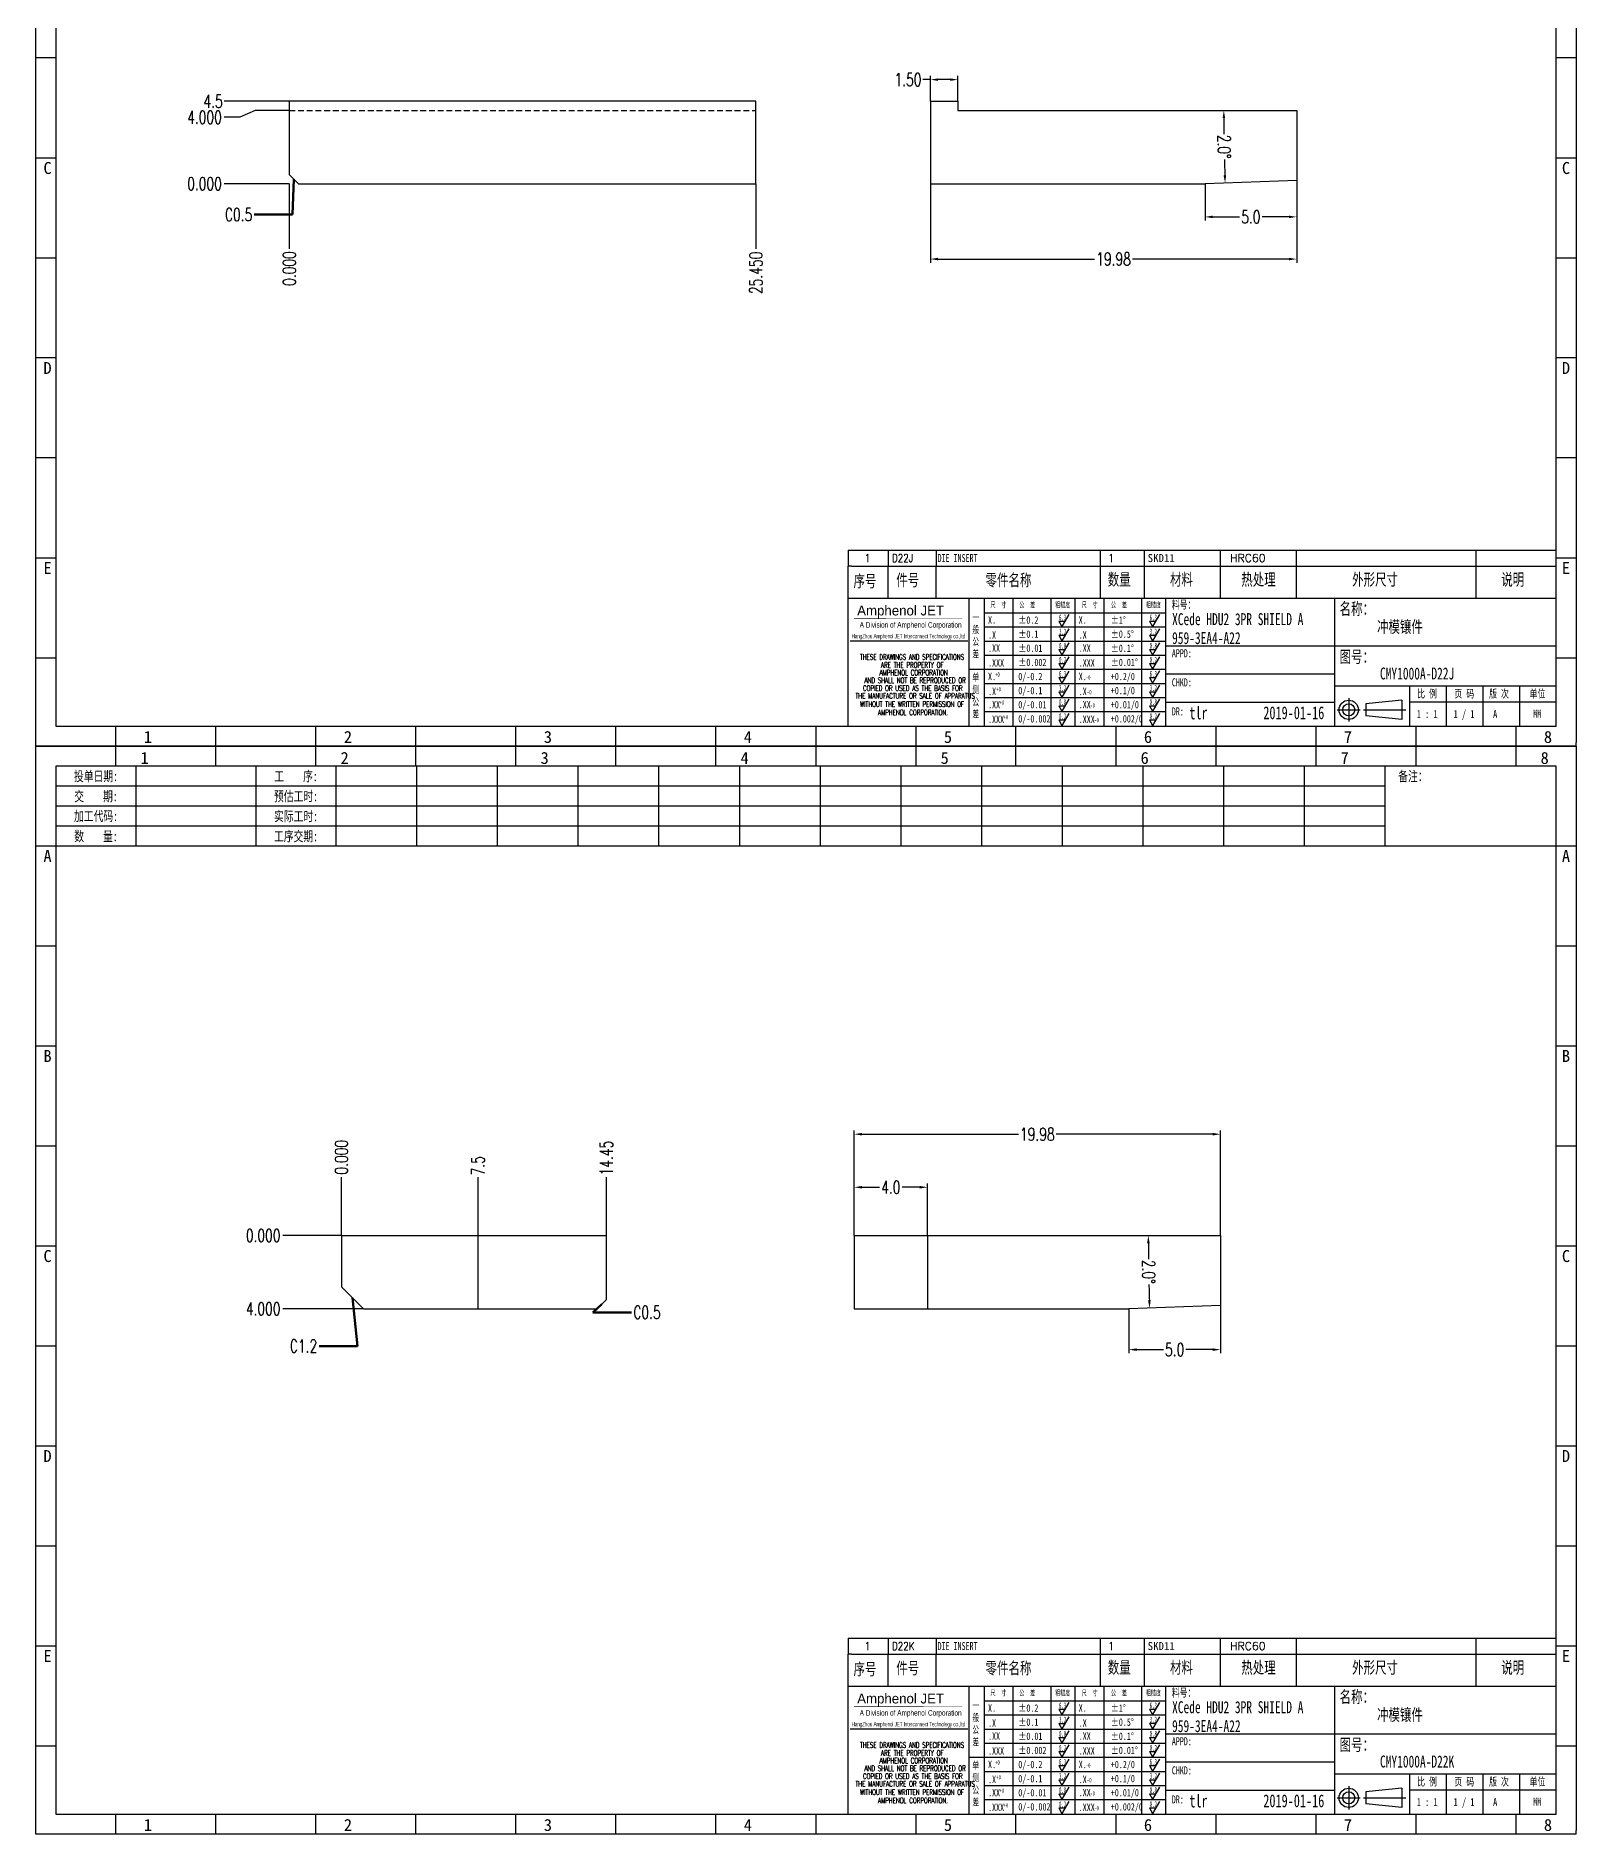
# Model space of a CAD drawing. Header units: millimetres. Extents: x -2852 to 5627, y -2271 to 1849.
# Drawn here: x -2600.2 to -2516.2, y -245.6 to -147.5 of the extents above; entities that cross this region are included whole.
import ezdxf
from ezdxf.enums import TextEntityAlignment as Align

# ---------------------------------------------------------------- set-up
doc = ezdxf.new("R2010")
doc.units = ezdxf.units.MM
doc.header["$PDSIZE"] = 3
doc.linetypes.add('DASHED2', pattern=[9.525, 6.35, -3.175])
for name, color, linetype in [('1', 7, 'Continuous'), ('11', 4, 'DASHED2'), ('41', 1, 'Continuous'), ('D03', 7, 'Continuous')]:
    doc.layers.add(name, color=color, linetype=linetype)
doc.styles.add('CH', font='仿宋_GB2312_0.ttf')
doc.styles.add('jet02', font='simplex.shx', dxfattribs={"width": 0.7})
doc.styles.add('SIMPLEX', font='SIMPLEX')
doc.styles.get("Standard").update_dxf_attribs({"font": '仿宋_GB2312_0.ttf', "width": 0.7})
doc.styles.add('TEXTSTYLE_1', font='TRIUMB.TTF')
doc.styles.add('TEXTSTYLE_2', font='TRIUM.TTF')
doc.styles.add('tk', font='', dxfattribs={"width": 0.7})
doc.styles.add('tk 2', font='仿宋_GB2312_0.ttf', dxfattribs={"width": 0.65})
doc.styles.add('tk 4', font='simplex.shx', dxfattribs={"width": 0.65, "bigfont": 'bigfont.shx'})
doc.styles.get('tk').set_extended_font_data('NSimSun')
doc.dimstyles.new('jet02', dxfattribs={"dimtxt": 3.5, "dimasz": 2.1, "dimexe": 1, "dimexo": 0, "dimgap": 0.5, "dimtad": 0, "dimtoh": 1, "dimdec": 3, "dimzin": 9, "dimdsep": 46, "dimtxsty": 'jet02', "dimcen": 0, "dimclrt": 256, "dimazin": 2, "dimtfac": 1, "dimtdec": 3, "dimtofl": 0, "dimtmove": 0, "dimatfit": 1, "dimfxl": 0, "dimarcsym": 0})

# ---------------------------------------------------------------- blocks, each defined once
blk = doc.blocks.new('A3-N')
at = {"layer": '1', "color": 1}
for p, q in [((0, 0), (0, 296.73)), ((0, 296.73), (420, 296.73)), ((21.82, 291.27), (21.82, 296.73)), ((49.09, 291.27), (49.09, 296.73)), ((76.36, 291.27), (76.36, 296.73)), ((103.64, 291.27), (103.64, 296.73)), ((103.64, 291.27), (103.64, 296.73)), ((103.64, 291.27), (103.64, 296.73)), ((130.91, 291.27), (130.91, 296.73)), ((158.18, 291.27), (158.18, 296.73)), ((185.45, 291.27), (185.45, 296.73)), ((212.73, 291.27), (212.73, 296.73)), ((240, 291.27), (240, 296.73)), ((267.27, 291.27), (267.27, 296.73)), ((294.55, 291.27), (294.55, 296.73)), ((321.82, 291.27), (321.82, 296.73)), ((349.09, 291.27), (349.09, 296.73)), ((376.36, 291.27), (376.36, 296.73)), ((403.64, 291.27), (403.64, 296.73)), ((420, 296.73), (420, 1)), ((5.45, 269.45), (0, 269.45)), ((420, 269.45), (414.55, 269.45)), ((5.45, 242.18), (0, 242.18)), ((420, 242.18), (414.55, 242.18)), ((5.45, 214.91), (0, 214.91)), ((420, 214.91), (414.55, 214.91)), ((5.45, 187.64), (0, 187.64)), ((420, 187.64), (414.55, 187.64)), ((5.45, 160.36), (0, 160.36)), ((420, 160.36), (414.55, 160.36)), ((5.45, 133.09), (0, 133.09)), ((420, 133.09), (414.55, 133.09)), ((5.45, 105.82), (0, 105.82)), ((420, 105.82), (414.55, 105.82)), ((5.45, 78.55), (0, 78.55)), ((420, 78.55), (414.55, 78.55)), ((5.45, 51.27), (0, 51.27)), ((222.45, 49.09), (221.45, 49.09)), ((221.45, 49.09), (221.45, 40.36)), ((222.45, 49.09), (414.55, 49.09)), ((232.36, 49.09), (232.36, 40.36)), ((245.45, 49.09), (245.45, 40.36)), ((290.18, 49.09), (290.18, 40.36)), ((302.18, 49.09), (302.18, 40.36)), ((322.91, 49.09), (322.91, 40.36)), ((343.64, 49.09), (343.64, 40.36)), ((392.73, 40.36), (392.73, 49.09)), ((420, 51.27), (414.55, 51.27)), ((258.55, 40.36), (258.55, 5.44)), ((266.45, 40.36), (266.45, 5.44)), ((276.78, 40.36), (276.78, 5.45)), ((291.18, 40.36), (291.18, 5.45)), ((301.51, 40.37), (301.51, 5.46)), ((308.01, 40.36), (308.01, 5.45)), ((354.09, 40.36), (354.09, 5.45)), ((308.01, 32.39), (258.55, 32.39)), ((308.01, 28.54), (258.55, 28.54)), ((308.01, 24.69), (258.55, 24.69)), ((414.55, 27.27), (308.01, 27.27)), ((5.45, 24), (0, 24)), ((354.09, 19.63), (308.01, 19.63)), ((420, 24), (414.55, 24)), ((308.01, 16.99), (258.55, 16.99)), ((414.55, 16.36), (354.09, 16.36)), ((374.55, 16.36), (374.55, 5.45)), ((384.55, 16.36), (384.55, 5.45)), ((394.55, 16.36), (394.55, 5.45)), ((404.55, 16.36), (404.55, 5.45)), ((308.01, 13.14), (258.55, 13.14)), ((308.01, 11.99), (354.09, 11.99)), ((372.51, 12.49), (362.69, 11.5)), ((362.69, 11.5), (362.69, 8.23)), ((372.51, 12.49), (372.51, 7.25)), ((414.55, 12), (374.55, 12)), ((21.82, 0), (21.82, 5.45)), ((49.09, 0), (49.09, 5.45)), ((76.36, 0), (76.36, 5.45)), ((103.64, 0), (103.64, 5.45)), ((130.91, 0), (130.91, 5.45)), ((158.18, 0), (158.18, 5.45)), ((185.45, 0), (185.45, 5.45)), ((212.73, 0), (212.73, 5.45)), ((240, 0), (240, 5.45)), ((308.01, 9.29), (258.55, 9.29)), ((267.27, 0), (267.27, 5.45)), ((294.55, 0), (294.55, 5.45)), ((321.82, 0), (321.82, 5.45)), ((349.09, 0), (349.09, 5.45)), ((372.51, 7.25), (362.69, 8.23)), ((376.36, 0), (376.36, 5.45)), ((403.64, 0), (403.64, 5.45)), ((1, 0), (0, 0)), ((420, 0), (1, 0)), ((420, 0), (420, 1))]:
    blk.add_line(p, q, dxfattribs=at)
at = {"layer": '1'}
for p, q in [((414.55, 278.18), (414.55, 284.73)), ((221.45, 40.36), (221.45, 5.45)), ((221.45, 40.36), (414.55, 40.36)), ((221.45, 40.36), (414.55, 40.36)), ((254.41, 40.36), (254.41, 5.45)), ((283.28, 40.36), (283.28, 5.45)), ((308.01, 36.24), (258.55, 36.24)), ((222.08, 28.67), (254.12, 28.67)), ((308.01, 20.84), (254.41, 20.84))]:
    blk.add_line(p, q, dxfattribs=at)
at = {"layer": '1', "color": 1, "ltscale": 0.05}
for p, q in [((281.68, 35.84), (279.79, 32.56)), ((306.41, 35.84), (304.52, 32.56)), ((278.93, 34.04), (279.79, 32.56)), ((278.93, 34.04), (280.65, 34.04)), ((278.93, 30.19), (279.79, 28.71)), ((278.93, 30.19), (280.65, 30.19)), ((281.68, 31.99), (279.79, 28.71)), ((303.66, 34.05), (304.52, 32.56)), ((303.66, 34.05), (305.38, 34.05)), ((303.66, 30.2), (305.38, 30.2)), ((303.66, 30.2), (304.52, 28.71)), ((306.41, 31.99), (304.52, 28.71)), ((278.93, 26.34), (279.79, 24.86)), ((278.93, 26.34), (280.65, 26.34)), ((281.68, 28.14), (279.79, 24.86)), ((303.66, 26.35), (304.52, 24.86)), ((303.66, 26.35), (305.38, 26.35)), ((306.41, 28.14), (304.52, 24.86)), ((278.93, 22.49), (280.65, 22.49)), ((278.93, 22.49), (279.79, 21.01)), ((281.68, 24.29), (279.79, 21.01)), ((281.68, 20.45), (279.79, 17.17)), ((303.66, 22.5), (305.38, 22.5)), ((303.66, 22.5), (304.52, 21.01)), ((306.41, 24.29), (304.52, 21.01)), ((306.41, 20.46), (304.52, 17.18)), ((278.93, 18.66), (279.79, 17.17)), ((278.93, 18.66), (280.65, 18.66)), ((278.93, 14.81), (280.65, 14.81)), ((278.93, 14.81), (279.79, 13.32)), ((281.68, 16.6), (279.79, 13.32)), ((303.66, 18.66), (304.52, 17.18)), ((303.66, 18.66), (305.38, 18.66)), ((303.66, 14.81), (305.38, 14.81)), ((303.66, 14.81), (304.52, 13.33)), ((306.41, 16.61), (304.52, 13.33)), ((278.93, 10.96), (279.79, 9.47)), ((278.93, 10.96), (280.65, 10.96)), ((281.68, 12.75), (279.79, 9.47)), ((303.66, 10.96), (304.52, 9.48)), ((303.66, 10.96), (305.38, 10.96)), ((306.41, 12.76), (304.52, 9.48)), ((278.93, 7.11), (279.79, 5.62)), ((278.93, 7.11), (280.65, 7.11)), ((281.68, 8.9), (279.79, 5.62)), ((303.66, 7.11), (305.38, 7.11)), ((303.66, 7.11), (304.52, 5.63)), ((306.41, 8.91), (304.52, 5.63))]:
    blk.add_line(p, q, dxfattribs=at)
at = {"layer": '1', "color": 1, "ltscale": 0.1}
for p, q in [((354.86, 9.87), (361.17, 9.87)), ((358.01, 13.02), (358.01, 6.71)), ((362.03, 9.87), (373.54, 9.87))]:
    blk.add_line(p, q, dxfattribs=at)
at = {"layer": '1'}
blk.add_lwpolyline([(221.45, 5.45), (414.55, 5.45), (414.55, 291.27), (5.45, 291.27), (5.45, 5.45), (414.55, 5.45)], dxfattribs=at)
at = {"layer": '1', "color": 7, "linetype": 'Continuous', "const_width": 0.123}
blk.add_lwpolyline([(223.11, 34.74), (252.6, 34.76)], dxfattribs=at)
at = {"layer": '1', "color": 1}
for radius in [2.62, 1.64]:
    blk.add_circle((358.01, 9.87), radius, dxfattribs=at)
at = {"layer": '41'}
for p, q in [((27.27, 291.27), (27.27, 269.45)), ((60, 291.27), (60, 269.45)), ((81.82, 291.27), (81.82, 269.45)), ((103.82, 291.27), (103.82, 269.45)), ((125.82, 291.27), (125.82, 269.45)), ((147.82, 291.27), (147.82, 269.45)), ((169.82, 291.27), (169.82, 269.45)), ((191.82, 291.27), (191.82, 269.45)), ((213.82, 291.27), (213.82, 269.45)), ((235.82, 291.27), (235.82, 269.45)), ((257.82, 291.27), (257.82, 269.45)), ((279.82, 291.27), (279.82, 269.45)), ((301.82, 291.27), (301.82, 269.45)), ((323.82, 291.27), (323.82, 269.45)), ((345.82, 291.27), (345.82, 269.45)), ((367.82, 291.27), (367.82, 269.45)), ((367.82, 285.82), (5.45, 285.82)), ((367.82, 280.36), (5.45, 280.36)), ((367.82, 274.91), (5.45, 274.91)), ((414.55, 269.45), (5.45, 269.45))]:
    blk.add_line(p, q, dxfattribs=at)
at = {"layer": '1', "color": 1}
for s, p in [('1', (29.64, 295.11)), ('2', (84.18, 295.11)), ('3', (138.73, 295.11)), ('4', (193.27, 295.11)), ('5', (247.82, 295.11)), ('6', (302.36, 295.11)), ('7', (356.91, 295.11)), ('8', (411.45, 295.11)), ('1', (30.53, 4.11)), ('2', (85.08, 4.11)), ('3', (139.62, 4.11)), ('4', (194.17, 4.11)), ('5', (248.72, 4.11)), ('6', (303.26, 4.11)), ('7', (357.81, 4.11)), ('8', (412.35, 4.11))]:
    blk.add_text(s, height=3.27, dxfattribs=at).set_placement(p, align=Align.TOP_CENTER)
at = {"layer": '1', "style": 'tk', "width": 0.7}
for s, p in [('投单日期:', (16.36, 288.55)), ('工    序:', (70.91, 288.55)), ('备注：', (375.51, 288.55)), ('交    期:', (16.36, 283.09)), ('预估工时:', (70.91, 283.09)), ('加工代码:', (16.36, 277.64)), ('实际工时:', (70.91, 277.64)), ('数    量:', (16.36, 272.18)), ('工序交期:', (70.91, 272.18))]:
    blk.add_text(s, height=2.727, dxfattribs=at).set_placement(p, align=Align.MIDDLE)
at = {"layer": '1', "color": 1}
for s, p in [('A', (2.04, 268.36)), ('B', (2.04, 213.82)), ('C', (2.04, 159.27)), ('D', (2.04, 104.73)), ('E', (2.04, 50.18))]:
    blk.add_text(s, height=3.27, dxfattribs=at).set_placement(p, align=Align.TOP_LEFT)
for s, p in [('A', (418.37, 268.36)), ('B', (418.37, 213.82)), ('C', (418.37, 159.27)), ('D', (418.37, 104.73)), ('E', (418.37, 50.18))]:
    blk.add_text(s, height=3.27, dxfattribs=at).set_placement(p, align=Align.TOP_RIGHT)
at = {"layer": '1', "color": 1, "style": 'tk 2', "width": 0.7}
for s, height, p in [('序号', 3.273, (222.96, 43.34)), ('件号', 3.273, (234.62, 43.61)), ('零件名称', 3.273, (258.97, 43.61)), ('数量', 3.273, (292.3, 43.78)), ('材料', 3.273, (309.27, 43.78)), ('热处理', 3.273, (328.71, 43.78)), ('外形尺寸', 3.273, (358.94, 43.78)), ('说明', 3.273, (399.61, 43.78)), ('料号：', 2.182, (309.77, 37.46)), ('名称：', 3.273, (355.52, 35.79)), ('图号：', 3.273, (355.52, 22.7)), ('比 例', 2.182, (376.69, 13.18)), ('页 码', 2.182, (386.85, 13.18)), ('版 次', 2.182, (396.31, 13.18)), ('单位', 2.182, (407.35, 13.18))]:
    blk.add_text(s, height=height, dxfattribs=at).set_placement(p)
at = {"layer": '1', "color": 7, "linetype": 'Continuous', "style": 'TEXTSTYLE_1'}
blk.add_text('Amphenol JET', height=2.7, dxfattribs=at).set_placement((223.96, 35.61))
at = {"layer": '1', "color": 1, "style": 'tk 2', "width": 0.7}
for s, p in [('X.', (259.64, 34.37)), ('%%P0.2', (267.9, 34.37)), ('X.', (284.37, 34.37)), ('%%P1%%D', (293.12, 34.37)), ('.X', (259.64, 30.28)), ('%%P0.1', (267.9, 30.52)), ('.X', (284.37, 30.28)), ('%%P0.5%%D', (293.12, 30.52)), ('.XX', (259.64, 26.71)), ('%%P0.01', (267.9, 26.67)), ('.XX', (284.37, 26.71)), ('%%P0.1%%D', (293.12, 26.67)), ('X.', (259.64, 18.97)), ('.XXX', (259.64, 22.68)), ('0/-0.2', (267.9, 18.97)), ('%%P0.002', (267.9, 22.82)), ('X.', (284.37, 18.97)), ('.XXX', (284.37, 22.68)), ('+0.2/0', (293.12, 18.97)), ('%%P0.01%%D', (293.12, 22.82)), ('.X', (259.64, 14.88)), ('0/-0.1', (267.9, 15.12)), ('.X', (284.37, 14.88)), ('+0.1/0', (293.12, 15.12)), ('.XX', (259.64, 11.31)), ('0/-0.01', (267.9, 11.27)), ('.XX', (284.37, 11.31)), ('+0.01/0', (293.12, 11.27)), ('.XXX', (259.64, 7.28)), ('0/-0.002', (267.9, 7.42)), ('.XXX', (284.37, 7.28)), ('+0.002/0', (293.12, 7.42))]:
    blk.add_text(s, height=2, dxfattribs=at).set_placement(p, align=Align.MIDDLE_LEFT)
at = {"layer": '1', "color": 1, "ltscale": 0.05, "style": 'tk 2', "width": 0.5}
for s, p in [('6.3', (279.01, 34.26)), ('6.3', (303.74, 34.27)), ('3.2', (279.01, 30.41)), ('3.2', (303.74, 30.42)), ('0.8', (279.01, 26.56)), ('0.8', (303.74, 26.57)), ('0.2', (279.01, 22.71)), ('6.3', (279.01, 18.87)), ('0.2', (303.74, 22.72)), ('6.3', (303.74, 18.88)), ('3.2', (279.01, 15.02)), ('3.2', (303.74, 15.03)), ('0.8', (279.01, 11.17)), ('0.8', (303.74, 11.18)), ('0.2', (279.01, 7.32)), ('0.2', (303.74, 7.33))]:
    blk.add_text(s, height=1.6, dxfattribs=at).set_placement(p)
at = {"layer": '1', "color": 7, "linetype": 'Continuous'}
for s, height, style, width, p in [('HangZhou Amphenol JET Interconnect Technology co.,ltd ', 1.2, 'TEXTSTYLE_2', 0.6, (222.47, 29.36)), ('A Division of Amphenol Corporation', 1.5, 'TEXTSTYLE_2', 0.7, (224.64, 32.29)), ('THESE DRAWINGS AND SPECIFICATIONS', 1.5, 'tk 4', 0.6, (224.73, 23.52)), ('AMPHENOL CORPORATION', 1.5, 'tk 4', 0.6, (230.04, 19.27)), ('ARE THE PROPERTY OF', 1.5, 'tk 4', 0.6, (230.45, 21.35)), ('COPIED OR USED AS THE BASIS FOR', 1.5, 'tk 4', 0.6, (225.54, 15.02)), ('AND SHALL NOT BE REPRODUCED OR', 1.5, 'tk 4', 0.6, (225.95, 17.17)), ('THE MANUFACTURE OR SALE OF APPARATUS', 1.5, 'tk 4', 0.6, (223.5, 12.92)), ('WITHOUT THE WRITTEN PERMISSION OF', 1.5, 'tk 4', 0.6, (224.73, 10.67)), ('AMPHENOL CORPORATION.', 1.5, 'tk 4', 0.6, (229.63, 8.4))]:
    blk.add_text(s, height=height, dxfattribs=dict(at, style=style, width=width)).set_placement(p)
at = {"layer": '1', "style": 'tk 2', "width": 0.7}
for s, p in [('APPD:', (309.77, 24.21)), ('CHKD:', (309.77, 16.27)), ('DR:', (309.77, 8.35))]:
    blk.add_text(s, height=2.182, dxfattribs=at).set_placement(p)
at = {"layer": '1', "color": 7, "style": 'tk 2', "width": 0.7}
blk.add_text('MM', height=2.182, dxfattribs=at).set_placement((408.31, 7.75))
at = {"layer": '1', "color": 1, "ltscale": 0.05, "char_height": 1.5, "width": 6.3627, "attachment_point": 1, "style": 'tk 2'}
for s, insert in [('尺  寸', (260.31, 39.25)), ('公  差', (268.17, 39.25)), ('粗糙度', (277.98, 39.25)), ('尺  寸', (285.2, 39.25)), ('公  差', (293.18, 39.25)), ('粗糙度', (302.71, 39.26))]:
    blk.add_mtext(s, dxfattribs=dict(at, insert=insert))
at = {"layer": '1', "ltscale": 0.05, "char_height": 2, "width": 2.5195, "attachment_point": 1, "style": 'tk 2'}
for s, insert in [('一般公差', (255.39, 36.11)), ('单侧公差', (255.39, 19.71))]:
    blk.add_mtext(s, dxfattribs=dict(at, insert=insert))
at = {"layer": '1', "color": 1, "ltscale": 0.05, "char_height": 1.2, "width": 5.1396, "attachment_point": 1, "line_spacing_factor": 0.8, "style": 'tk 2'}
for s, insert in [('+0', (261.58, 20.13)), ('+0', (261.88, 16.09)), ('-0', (286.31, 19.33)), ('-0', (286.61, 15.29)), ('+0', (262.79, 12.45)), ('-0', (287.51, 11.65)), ('+0', (263.87, 8.44)), ('-0', (288.59, 7.64))]:
    blk.add_mtext(s, dxfattribs=dict(at, insert=insert))
at = {"layer": '1', "style": 'tk 2', "width": 0.7}
for tag, p in [('PATR-NO1', (309.84, 32.96)), ('PATR-NO2', (309.84, 27.81)), ('TITLE', (365.74, 30.9)), ('DWG-NO:', (366.54, 18.14))]:
    blk.add_attdef(tag, p, '', height=3.27, dxfattribs=at)
at = {"layer": '1', "color": 1, "style": 'tk 2', "width": 0.7}
for tag, p in [('DRAW', (314.55, 7.27)), ('DATE', (334.72, 7.32))]:
    blk.add_attdef(tag, p, '', height=3.49, dxfattribs=at)
at = {"layer": '1', "style": 'tk 2', "width": 0.7}
for tag, p in [('SCALE', (376.55, 8.73)), ('SHEET', (386.6, 8.72)), ('REV', (397.38, 8.73))]:
    blk.add_attdef(tag, text='', height=2.18, dxfattribs=at).set_placement(p, align=Align.MIDDLE_LEFT)
blk = doc.blocks.new('FB3')
at = {"layer": '1', "color": 1}
for p, q in [((0, 4.36), (193.09, 4.36)), ((0, 4.36), (0, 0)), ((10.91, 4.36), (10.91, 0)), ((24, 4.36), (24, 0)), ((68.73, 4.36), (68.73, 0)), ((80.73, 4.36), (80.73, 0)), ((101.45, 4.36), (101.45, 0)), ((122.18, 4.36), (122.18, 0)), ((171.27, 0), (171.27, 4.36))]:
    blk.add_line(p, q, dxfattribs=at)
at = {"layer": '1'}
for tag, style, p in [('ITEM', 'SIMPLEX', (4.36, 2.18)), ('PARTNO', 'SIMPLEX', (12, 2.18)), ('QTY', 'SIMPLEX', (74.18, 2.18)), ('MATL', 'CH', (81.72, 2.18)), ('FINISH', 'SIMPLEX', (104.17, 2.18)), ('SPEC', 'SIMPLEX', (130.91, 2.18)), ('REMARK', 'SIMPLEX', (174.06, 2.18))]:
    blk.add_attdef(tag, text='', height=2.18, dxfattribs=dict(at, style=style)).set_placement(p, align=Align.MIDDLE_LEFT)
at = {"layer": '1', "style": 'tk', "width": 0.7}
blk.add_attdef('DIE', text='', height=2.18, dxfattribs=at).set_placement((24.43, 2.18), align=Align.MIDDLE_LEFT)
blk = doc.blocks.new('*D929')
at = {"layer": '41', "ltscale": 0.05}
blk.add_line((-1671.164, -2608.02), (-1674.708, -2608.02), dxfattribs=at)
at = {"layer": 'Defpoints', "color": 0, "ltscale": 0.05}
for p in [(-1674.708, -2608.02), (-1671.164, -2608.02), (-1671.164, -2608.02)]:
    blk.add_point(p, dxfattribs=at)
at = {"layer": '41', "ltscale": 0.05, "insert": (-1675.788, -2608.02), "char_height": 0.7, "attachment_point": 5, "style": 'jet02'}
blk.add_mtext('0.000', dxfattribs=at)
blk = doc.blocks.new('*D930')
at = {"layer": '41', "ltscale": 0.05}
for p, q in [((-1673.868, -2604.395), (-1674.708, -2604.395)), ((-1673.028, -2604.02), (-1673.868, -2604.395)), ((-1671.164, -2604.02), (-1673.028, -2604.02))]:
    blk.add_line(p, q, dxfattribs=at)
at = {"layer": 'Defpoints', "color": 0, "ltscale": 0.05}
for p in [(-1674.708, -2604.395), (-1671.164, -2604.02), (-1671.164, -2608.02)]:
    blk.add_point(p, dxfattribs=at)
at = {"layer": '41', "ltscale": 0.05, "insert": (-1675.788, -2604.395), "char_height": 0.7, "attachment_point": 5, "style": 'jet02'}
blk.add_mtext('4.000', dxfattribs=at)
blk = doc.blocks.new('*D931')
at = {"layer": '41', "ltscale": 0.05}
blk.add_line((-1671.164, -2603.52), (-1674.708, -2603.52), dxfattribs=at)
at = {"layer": 'Defpoints', "color": 0, "ltscale": 0.05}
for p in [(-1674.708, -2603.52), (-1671.164, -2603.52), (-1671.164, -2608.02)]:
    blk.add_point(p, dxfattribs=at)
at = {"layer": '41', "ltscale": 0.05, "insert": (-1675.322, -2603.52), "char_height": 0.7, "attachment_point": 5, "style": 'jet02'}
blk.add_mtext('4.5', dxfattribs=at)
blk = doc.blocks.new('*D932')
at = {"layer": '41', "ltscale": 0.05}
blk.add_line((-1671.164, -2608.02), (-1671.164, -2611.565), dxfattribs=at)
at = {"layer": 'Defpoints', "color": 0, "ltscale": 0.05}
for p in [(-1671.164, -2608.02), (-1671.164, -2608.02), (-1671.164, -2611.565)]:
    blk.add_point(p, dxfattribs=at)
at = {"layer": '41', "ltscale": 0.05, "insert": (-1671.164, -2612.645), "char_height": 0.7, "attachment_point": 5, "rotation": 90, "style": 'jet02'}
blk.add_mtext('0.000', dxfattribs=at)
blk = doc.blocks.new('*D933')
at = {"layer": '41', "ltscale": 0.05}
blk.add_line((-1645.714, -2608.02), (-1645.714, -2611.565), dxfattribs=at)
at = {"layer": 'Defpoints', "color": 0, "ltscale": 0.05}
for p in [(-1671.164, -2608.02), (-1645.714, -2608.02), (-1645.714, -2611.565)]:
    blk.add_point(p, dxfattribs=at)
at = {"layer": '41', "ltscale": 0.05, "insert": (-1645.714, -2612.878), "char_height": 0.7, "attachment_point": 5, "rotation": 90, "style": 'jet02'}
blk.add_mtext('25.450', dxfattribs=at)
blk = doc.blocks.new('*D946')
at = {"layer": '41', "ltscale": 0.05}
for p, q in [((-1636.198, -2602.341), (-1636.618, -2602.341)), ((-1636.198, -2603.52), (-1636.198, -2602.141)), ((-1635.118, -2602.341), (-1635.778, -2602.341)), ((-1634.698, -2603.52), (-1634.698, -2602.141))]:
    blk.add_line(p, q, dxfattribs=at)
for points in [[(-1635.778, -2602.271), (-1635.778, -2602.411), (-1636.198, -2602.341)], [(-1635.118, -2602.271), (-1635.118, -2602.411), (-1634.698, -2602.341)]]:
    blk.add_solid(points, dxfattribs=at)
at = {"layer": 'Defpoints', "color": 0, "ltscale": 0.05}
for p in [(-1636.198, -2602.341), (-1636.198, -2603.52), (-1634.698, -2603.52)]:
    blk.add_point(p, dxfattribs=at)
at = {"layer": '41', "ltscale": 0.05, "insert": (-1637.418, -2602.341), "char_height": 0.7, "attachment_point": 5, "style": 'jet02'}
blk.add_mtext('1.50', dxfattribs=at)
blk = doc.blocks.new('*D947')
at = {"layer": '41', "ltscale": 0.05}
for p, q in [((-1636.198, -2608.02), (-1636.198, -2612.327)), ((-1616.218, -2607.846), (-1616.218, -2612.327)), ((-1635.778, -2612.127), (-1627.241, -2612.127)), ((-1616.638, -2612.127), (-1625.174, -2612.127))]:
    blk.add_line(p, q, dxfattribs=at)
for points in [[(-1635.778, -2612.057), (-1635.778, -2612.197), (-1636.198, -2612.127)], [(-1616.638, -2612.057), (-1616.638, -2612.197), (-1616.218, -2612.127)]]:
    blk.add_solid(points, dxfattribs=at)
at = {"layer": 'Defpoints', "color": 0, "ltscale": 0.05}
for p in [(-1636.198, -2608.02), (-1616.218, -2607.846), (-1616.218, -2612.127)]:
    blk.add_point(p, dxfattribs=at)
at = {"layer": '41', "ltscale": 0.05, "insert": (-1626.208, -2612.127), "char_height": 0.7, "attachment_point": 5, "style": 'jet02'}
blk.add_mtext('19.98', dxfattribs=at)
blk = doc.blocks.new('*D948')
at = {"layer": '41', "ltscale": 0.05}
for p, q in [((-1621.218, -2608.02), (-1621.218, -2610.027)), ((-1616.218, -2607.846), (-1616.218, -2610.027)), ((-1620.798, -2609.827), (-1619.331, -2609.827)), ((-1616.638, -2609.827), (-1618.104, -2609.827))]:
    blk.add_line(p, q, dxfattribs=at)
for points in [[(-1620.798, -2609.757), (-1620.798, -2609.897), (-1621.218, -2609.827)], [(-1616.638, -2609.757), (-1616.638, -2609.897), (-1616.218, -2609.827)]]:
    blk.add_solid(points, dxfattribs=at)
at = {"layer": 'Defpoints', "color": 0, "ltscale": 0.05}
for p in [(-1621.218, -2608.02), (-1616.218, -2607.846), (-1621.218, -2609.827)]:
    blk.add_point(p, dxfattribs=at)
at = {"layer": '41', "ltscale": 0.05, "insert": (-1618.718, -2609.827), "char_height": 0.7, "attachment_point": 5, "style": 'jet02'}
blk.add_mtext('5.0', dxfattribs=at)
blk = doc.blocks.new('*D949')
at = {"layer": '41', "ltscale": 0.05}
for start, end in [(180.21198, 180.64922), (181.35078, 181.78802)]:
    blk.add_arc((-1506.673, -2604.02), 113.519, start, end, dxfattribs=at)
for points in [[(-1620.261, -2604.44), (-1620.121, -2604.44), (-1620.192, -2604.02)], [(-1620.067, -2607.56), (-1620.207, -2607.565), (-1620.123, -2607.982)]]:
    blk.add_solid(points, dxfattribs=at)
at = {"layer": 'Defpoints', "color": 0, "ltscale": 0.05}
for p in [(-1634.698, -2604.02), (-1616.218, -2604.02), (-1620.184, -2605.341), (-1621.218, -2608.02), (-1616.218, -2607.846)]:
    blk.add_point(p, dxfattribs=at)
at = {"layer": '41', "ltscale": 0.05, "insert": (-1620.175, -2606.001), "char_height": 0.7, "attachment_point": 5, "rotation": 271, "style": 'jet02'}
blk.add_mtext('2.0°', dxfattribs=at)
blk = doc.blocks.new('*D951')
at = {"layer": '41', "ltscale": 0.05}
blk.add_line((-1668.321, -2665.386), (-1671.509, -2665.386), dxfattribs=at)
at = {"layer": 'Defpoints', "color": 0, "ltscale": 0.05}
for p in [(-1671.509, -2665.386), (-1668.321, -2665.386), (-1668.321, -2665.386)]:
    blk.add_point(p, dxfattribs=at)
at = {"layer": '41', "ltscale": 0.05, "insert": (-1672.589, -2665.386), "char_height": 0.7, "attachment_point": 5, "style": 'jet02'}
blk.add_mtext('0.000', dxfattribs=at)
blk = doc.blocks.new('*D952')
at = {"layer": '41', "ltscale": 0.05}
blk.add_line((-1667.121, -2669.386), (-1671.509, -2669.386), dxfattribs=at)
at = {"layer": 'Defpoints', "color": 0, "ltscale": 0.05}
for p in [(-1668.321, -2665.386), (-1671.509, -2669.386), (-1667.121, -2669.386)]:
    blk.add_point(p, dxfattribs=at)
at = {"layer": '41', "ltscale": 0.05, "insert": (-1672.589, -2669.386), "char_height": 0.7, "attachment_point": 5, "style": 'jet02'}
blk.add_mtext('4.000', dxfattribs=at)
blk = doc.blocks.new('*D953')
at = {"layer": '41', "ltscale": 0.05}
blk.add_line((-1668.321, -2665.386), (-1668.321, -2662.198), dxfattribs=at)
at = {"layer": 'Defpoints', "color": 0, "ltscale": 0.05}
for p in [(-1668.321, -2662.198), (-1668.321, -2665.386), (-1668.321, -2665.386)]:
    blk.add_point(p, dxfattribs=at)
at = {"layer": '41', "ltscale": 0.05, "insert": (-1668.321, -2661.118), "char_height": 0.7, "attachment_point": 5, "rotation": 90, "style": 'jet02'}
blk.add_mtext('0.000', dxfattribs=at)
blk = doc.blocks.new('*D954')
at = {"layer": '41', "ltscale": 0.05}
blk.add_line((-1660.871, -2665.386), (-1660.871, -2662.198), dxfattribs=at)
at = {"layer": 'Defpoints', "color": 0, "ltscale": 0.05}
for p in [(-1660.871, -2662.198), (-1668.321, -2665.386), (-1660.871, -2665.386)]:
    blk.add_point(p, dxfattribs=at)
at = {"layer": '41', "ltscale": 0.05, "insert": (-1660.871, -2661.584), "char_height": 0.7, "attachment_point": 5, "rotation": 90, "style": 'jet02'}
blk.add_mtext('7.5', dxfattribs=at)
blk = doc.blocks.new('*D955')
at = {"layer": '41', "ltscale": 0.05}
blk.add_line((-1653.871, -2665.386), (-1653.871, -2662.198), dxfattribs=at)
at = {"layer": 'Defpoints', "color": 0, "ltscale": 0.05}
for p in [(-1653.871, -2662.198), (-1668.321, -2665.386), (-1653.871, -2665.386)]:
    blk.add_point(p, dxfattribs=at)
at = {"layer": '41', "ltscale": 0.05, "insert": (-1653.871, -2661.164), "char_height": 0.7, "attachment_point": 5, "rotation": 90, "style": 'jet02'}
blk.add_mtext('14.45', dxfattribs=at)
blk = doc.blocks.new('*D956')
at = {"layer": '41', "ltscale": 0.05}
for p, q in [((-1640.355, -2665.386), (-1640.355, -2659.662)), ((-1620.375, -2665.386), (-1620.375, -2659.662)), ((-1639.935, -2659.862), (-1631.398, -2659.862)), ((-1620.795, -2659.862), (-1629.331, -2659.862))]:
    blk.add_line(p, q, dxfattribs=at)
for points in [[(-1639.935, -2659.792), (-1639.935, -2659.932), (-1640.355, -2659.862)], [(-1620.795, -2659.792), (-1620.795, -2659.932), (-1620.375, -2659.862)]]:
    blk.add_solid(points, dxfattribs=at)
at = {"layer": 'Defpoints', "color": 0, "ltscale": 0.05}
for p in [(-1620.375, -2659.862), (-1640.355, -2665.386), (-1620.375, -2665.386)]:
    blk.add_point(p, dxfattribs=at)
at = {"layer": '41', "ltscale": 0.05, "insert": (-1630.365, -2659.862), "char_height": 0.7, "attachment_point": 5, "style": 'jet02'}
blk.add_mtext('19.98', dxfattribs=at)
blk = doc.blocks.new('*D957')
at = {"layer": '41', "ltscale": 0.05}
for p, q in [((-1640.355, -2665.386), (-1640.355, -2662.554)), ((-1636.355, -2665.386), (-1636.355, -2662.554)), ((-1639.935, -2662.754), (-1638.968, -2662.754)), ((-1636.775, -2662.754), (-1637.741, -2662.754))]:
    blk.add_line(p, q, dxfattribs=at)
for points in [[(-1639.935, -2662.684), (-1639.935, -2662.824), (-1640.355, -2662.754)], [(-1636.775, -2662.684), (-1636.775, -2662.824), (-1636.355, -2662.754)]]:
    blk.add_solid(points, dxfattribs=at)
at = {"layer": 'Defpoints', "color": 0, "ltscale": 0.05}
for p in [(-1640.355, -2662.754), (-1640.355, -2665.386), (-1636.355, -2665.386)]:
    blk.add_point(p, dxfattribs=at)
at = {"layer": '41', "ltscale": 0.05, "insert": (-1638.355, -2662.754), "char_height": 0.7, "attachment_point": 5, "style": 'jet02'}
blk.add_mtext('4.0', dxfattribs=at)
blk = doc.blocks.new('*D958')
at = {"layer": '41', "ltscale": 0.05}
for p, q in [((-1625.375, -2669.386), (-1625.375, -2671.811)), ((-1620.375, -2669.211), (-1620.375, -2671.811)), ((-1624.955, -2671.611), (-1623.488, -2671.611)), ((-1620.795, -2671.611), (-1622.261, -2671.611))]:
    blk.add_line(p, q, dxfattribs=at)
for points in [[(-1624.955, -2671.541), (-1624.955, -2671.681), (-1625.375, -2671.611)], [(-1620.795, -2671.541), (-1620.795, -2671.681), (-1620.375, -2671.611)]]:
    blk.add_solid(points, dxfattribs=at)
at = {"layer": 'Defpoints', "color": 0, "ltscale": 0.05}
for p in [(-1625.375, -2669.386), (-1620.375, -2669.211), (-1625.375, -2671.611)]:
    blk.add_point(p, dxfattribs=at)
at = {"layer": '41', "ltscale": 0.05, "insert": (-1622.875, -2671.611), "char_height": 0.7, "attachment_point": 5, "style": 'jet02'}
blk.add_mtext('5.0', dxfattribs=at)
blk = doc.blocks.new('*D959')
at = {"layer": '41', "ltscale": 0.05}
for start, end in [(180.21206, 180.64909), (181.35091, 181.78794)]:
    blk.add_arc((-1510.83, -2665.386), 113.48, start, end, dxfattribs=at)
for points in [[(-1624.378, -2665.806), (-1624.238, -2665.806), (-1624.309, -2665.386)], [(-1624.184, -2668.924), (-1624.324, -2668.929), (-1624.24, -2669.346)]]:
    blk.add_solid(points, dxfattribs=at)
at = {"layer": 'Defpoints', "color": 0, "ltscale": 0.05}
for p in [(-1640.355, -2665.386), (-1620.375, -2665.386), (-1624.302, -2666.706), (-1625.375, -2669.386), (-1620.375, -2669.211)]:
    blk.add_point(p, dxfattribs=at)
at = {"layer": '41', "ltscale": 0.05, "insert": (-1624.292, -2667.367), "char_height": 0.7, "attachment_point": 5, "rotation": 271, "style": 'jet02'}
blk.add_mtext('2.0°', dxfattribs=at)

msp = doc.modelspace()

# ---------------------------------------------------------------- linework, layer by layer
at = {"layer": '1', "ltscale": 0.05}
for p, q in [((-2551.4054, -151.0904), (-2551.4054, -155.5904)), ((-2551.4054, -151.0904), (-2549.9054, -151.0904)), ((-2549.9054, -151.0904), (-2549.9054, -151.5904)), ((-2549.9054, -151.5904), (-2531.4254, -151.5904)), ((-2531.4254, -151.5904), (-2531.4254, -155.4158)), ((-2551.4054, -155.5904), (-2536.4254, -155.5904)), ((-2531.4254, -155.4158), (-2536.4254, -155.5904)), ((-2576.0785, -216.9562), (-2576.0785, -212.9562)), ((-2555.5624, -212.9562), (-2535.5824, -212.9562)), ((-2555.5624, -212.9562), (-2555.5624, -216.9562)), ((-2551.5624, -212.9562), (-2551.5624, -216.9562)), ((-2535.5824, -212.9562), (-2535.5824, -216.7816)), ((-2555.5624, -216.9562), (-2540.5824, -216.9562)), ((-2535.5824, -216.7816), (-2540.5824, -216.9562))]:
    msp.add_line(p, q, dxfattribs=at)
at = {"layer": '11', "ltscale": 0.05}
msp.add_line((-2586.3716, -151.5904), (-2560.9216, -151.5904), dxfattribs=at)
at = {"layer": 'D03', "ltscale": 0.05}
for p, q in [((-2560.9216, -155.5904), (-2560.9216, -151.0904)), ((-2583.5285, -212.9562), (-2569.0785, -212.9562))]:
    msp.add_line(p, q, dxfattribs=at)
for points in [[(-2560.9216, -151.0904), (-2586.3716, -151.0904), (-2586.3716, -155.0904), (-2585.8716, -155.5904), (-2560.9216, -155.5904)], [(-2583.5285, -212.9562), (-2583.5285, -215.7562), (-2582.3285, -216.9562), (-2569.5785, -216.9562), (-2569.0785, -216.4562), (-2569.0785, -212.9562)]]:
    msp.add_lwpolyline(points, dxfattribs=at)

# ---------------------------------------------------------------- block references
at = {"layer": '1', "ltscale": 0.05, "xscale": 0.2000000000000455, "yscale": 0.2000000000000455, "zscale": 0.2000000000000455}
for p, values in [((-2600.1899, -186.2581), {'DWG-NO:': 'CMY1000A-D22J', 'TITLE': '冲模镶件', 'REV': 'A', 'SHEET': '1 / 1', 'DRAW': 'tlr', 'DATE': '2019-01-16', 'PATR-NO1': 'XCede HDU2 3PR SHIELD A', 'PATR-NO2': '959-3EA4-A22', 'SCALE': '1 : 1'}), ((-2600.1899, -245.6035), {'DWG-NO:': 'CMY1000A-D22K', 'TITLE': '冲模镶件', 'REV': 'A', 'SHEET': '1 / 1', 'DRAW': 'tlr', 'DATE': '2019-01-16', 'PATR-NO1': 'XCede HDU2 3PR SHIELD A', 'PATR-NO2': '959-3EA4-A22', 'SCALE': '1 : 1'})]:
    msp.add_blockref('A3-N', p, dxfattribs=at).add_auto_attribs(values)
at = {"layer": '1', "ltscale": 0.05}
ref = msp.add_blockref('FB3', (-2555.8989, -176.4399), dxfattribs=dict(at, xscale=0.2000000000000455, yscale=0.2000000000000455, zscale=0.2000000000000455))
ref.add_attrib('PARTNO', 'D22J', dxfattribs={"height": 0.43636, "style": 'SIMPLEX', "width": 0.8}).set_placement((-2553.4989, -176.0035), align=Align.MIDDLE_LEFT)
ref.add_attrib('ITEM', '1', dxfattribs={"height": 0.4364, "style": 'SIMPLEX'}).set_placement((-2555.0262, -176.0035), align=Align.MIDDLE_LEFT)
ref.add_attrib('DIE', 'DIE INSERT', dxfattribs={"height": 0.43636, "style": 'tk', "width": 0.7}).set_placement((-2551.0129, -176.0035), align=Align.MIDDLE_LEFT)
ref.add_attrib('QTY', '1', dxfattribs={"height": 0.4364, "style": 'SIMPLEX'}).set_placement((-2541.739, -176.0035), align=Align.MIDDLE_LEFT)
ref.add_attrib('MATL', 'SKD11', dxfattribs={"height": 0.43636, "style": 'CH'}).set_placement((-2539.5557, -176.0035), align=Align.MIDDLE_LEFT)
ref.add_attrib('FINISH', 'HRC60', dxfattribs={"height": 0.43636, "style": 'SIMPLEX'}).set_placement((-2535.0644, -176.0035), align=Align.MIDDLE_LEFT)
ref = msp.add_blockref('FB3', (-2555.8989, -235.7854), dxfattribs=dict(at, xscale=0.2000000000000455, yscale=0.2000000000000455, zscale=0.2000000000000455))
ref.add_attrib('PARTNO', 'D22K', dxfattribs={"height": 0.43636, "style": 'SIMPLEX', "width": 0.8}).set_placement((-2553.4989, -235.349), align=Align.MIDDLE_LEFT)
ref.add_attrib('ITEM', '1', dxfattribs={"height": 0.4364, "style": 'SIMPLEX'}).set_placement((-2555.0262, -235.349), align=Align.MIDDLE_LEFT)
ref.add_attrib('DIE', 'DIE INSERT', dxfattribs={"height": 0.43636, "style": 'tk', "width": 0.7}).set_placement((-2551.0129, -235.349), align=Align.MIDDLE_LEFT)
ref.add_attrib('QTY', '1', dxfattribs={"height": 0.4364, "style": 'SIMPLEX'}).set_placement((-2541.739, -235.349), align=Align.MIDDLE_LEFT)
ref.add_attrib('MATL', 'SKD11', dxfattribs={"height": 0.43636, "style": 'CH'}).set_placement((-2539.5557, -235.349), align=Align.MIDDLE_LEFT)
ref.add_attrib('FINISH', 'HRC60', dxfattribs={"height": 0.43636, "style": 'SIMPLEX'}).set_placement((-2535.0644, -235.349), align=Align.MIDDLE_LEFT)

# ---------------------------------------------------------------- texts
at = {"layer": '41', "ltscale": 0.05, "char_height": 0.7, "style": 'jet02'}
for s, insert, attachment_point in [('C0.5', (-2588.3921, -157.2714), 6), ('C0.5', (-2567.6084, -217.151), 4), ('C1.2', (-2584.8496, -218.9853), 6)]:
    msp.add_mtext(s, dxfattribs=dict(at, insert=insert, attachment_point=attachment_point))

# ---------------------------------------------------------------- dimensions: what is measured, and where the dimension line sits
at = {"layer": '41', "ltscale": 0.05}
for base, p1, p2, override, picture, middle in [((-2551.4054, -149.9111), (-2549.9054, -151.0904), (-2551.4054, -151.0904), {"dimscale": 0.2, "dimtoh": 0, "dimdec": 2, "dimzin": 1, "dimclrd": 256, "dimclre": 256, "dimazin": 0, "dimatfit": 3, "dimlwd": 65535, "dimlwe": 65535}, '*D946', (-2552.6254, -149.9111)), ((-2531.4254, -159.6974), (-2551.4054, -155.5904), (-2531.4254, -155.4158), {"dimscale": 0.2, "dimtoh": 0, "dimdec": 2, "dimzin": 1, "dimclrd": 256, "dimclre": 256, "dimazin": 0, "dimatfit": 3, "dimlwd": 65535, "dimlwe": 65535}, '*D947', (-2541.4154, -159.6974)), ((-2536.4254, -157.3969), (-2531.4254, -155.4158), (-2536.4254, -155.5904), {"dimscale": 0.2, "dimtoh": 0, "dimdec": 1, "dimzin": 1, "dimclrd": 256, "dimclre": 256, "dimadec": 1, "dimazin": 0, "dimatfit": 3, "dimlwd": 65535, "dimlwe": 65535}, '*D948', (-2533.9254, -157.3969)), ((-2535.5824, -207.432), (-2555.5624, -212.9562), (-2535.5824, -212.9562), {"dimscale": 0.2, "dimtoh": 0, "dimdec": 2, "dimzin": 1, "dimclrd": 256, "dimclre": 256, "dimazin": 0, "dimatfit": 3, "dimlwd": 65535, "dimlwe": 65535}, '*D956', (-2545.5724, -207.432)), ((-2555.5624, -210.3241), (-2551.5624, -212.9562), (-2555.5624, -212.9562), {"dimscale": 0.2, "dimtoh": 0, "dimdec": 1, "dimzin": 1, "dimclrd": 256, "dimclre": 256, "dimadec": 1, "dimazin": 0, "dimatfit": 3, "dimlwd": 65535, "dimlwe": 65535}, '*D957', (-2553.5624, -210.3241)), ((-2540.5824, -219.1812), (-2535.5824, -216.7816), (-2540.5824, -216.9562), {"dimscale": 0.2, "dimtoh": 0, "dimdec": 1, "dimzin": 1, "dimclrd": 256, "dimclre": 256, "dimadec": 1, "dimazin": 0, "dimatfit": 3, "dimlwd": 65535, "dimlwe": 65535}, '*D958', (-2538.0824, -219.1812))]:
    dim = msp.add_linear_dim(base=base, p1=p1, p2=p2, dimstyle='jet02', override=override, dxfattribs=at)
    dim.commit()
    dim.dimension.update_dxf_attribs({"geometry": picture, "text_midpoint": middle, "insert": (-915.2077, 2452.4298)})
for feature_location, offset, dtype, origin, override, picture, middle, set_off in [((-2586.3716, -151.0904), (-3.5443, 0), 0, (-2586.3716, -155.5904), {"dimscale": 0.2, "dimtoh": 0, "dimdec": 1, "dimzin": 1, "dimclrd": 256, "dimclre": 256, "dimadec": 1, "dimazin": 0, "dimatfit": 3, "dimlwd": 65535, "dimlwe": 65535}, '*D931', (-2590.5292, -151.0904), (-915.2077, 2452.4298)), ((-2586.3716, -151.5904), (-3.5443, -0.375), 0, (-2586.3716, -155.5904), {"dimscale": 0.2, "dimtoh": 0, "dimzin": 1, "dimclrd": 256, "dimclre": 256, "dimadec": 3, "dimazin": 0, "dimatfit": 3, "dimlwd": 65535, "dimlwe": 65535}, '*D930', (-2590.9959, -151.9654), (-915.2077, 2452.4298)), ((-2586.3715661453, -155.5904007386), (-3.5443207939, 0), 0, (-2586.3715661453, -155.5904007386), {"dimscale": 0.2, "dimtoh": 0, "dimzin": 1, "dimclrd": 256, "dimclre": 256, "dimadec": 3, "dimazin": 0, "dimatfit": 3, "dimlwd": 65535, "dimlwe": 65535}, '*D929', (-2590.9958869392, -155.5904007386), (-915.2077048823, 2452.4298167741)), ((-2586.3715661453, -155.5904007386), (0, -3.5443207939), 1, (-2586.3715661453, -155.5904007386), {"dimscale": 0.2, "dimtoh": 0, "dimzin": 1, "dimclrd": 256, "dimclre": 256, "dimadec": 3, "dimazin": 0, "dimatfit": 3, "dimlwd": 65535, "dimlwe": 65535}, '*D932', (-2586.3715661453, -160.2147215325), (-915.2077048823, 2452.4298167741)), ((-2560.9216, -155.5904), (0, -3.5443), 1, (-2586.3716, -155.5904), {"dimscale": 0.2, "dimtoh": 0, "dimzin": 1, "dimclrd": 256, "dimclre": 256, "dimadec": 3, "dimazin": 0, "dimatfit": 3, "dimlwd": 65535, "dimlwe": 65535}, '*D933', (-2560.9216, -160.4481), (-915.2077, 2452.4298)), ((-2583.5284897441, -212.9562321618), (0, 3.1882773771), 1, (-2583.5284897441, -212.9562321618), {"dimscale": 0.2, "dimtoh": 0, "dimzin": 1, "dimclrd": 256, "dimclre": 256, "dimadec": 3, "dimazin": 0, "dimatfit": 3, "dimlwd": 65535, "dimlwe": 65535}, '*D953', (-2583.5284897441, -208.6879547847), (-915.2077048823, 2452.4298167741)), ((-2569.0785, -212.9562), (0, 3.1883), 1, (-2583.5285, -212.9562), {"dimscale": 0.2, "dimtoh": 0, "dimdec": 2, "dimzin": 1, "dimclrd": 256, "dimclre": 256, "dimazin": 0, "dimatfit": 3, "dimlwd": 65535, "dimlwe": 65535}, '*D955', (-2569.0785, -208.7346), (-915.2077, 2452.4298)), ((-2576.0784897441, -212.9562321618), (0, 3.1882773771), 1, (-2583.5284897441, -212.9562321618), {"dimscale": 0.2, "dimtoh": 0, "dimdec": 1, "dimzin": 1, "dimclrd": 256, "dimclre": 256, "dimadec": 1, "dimazin": 0, "dimatfit": 3, "dimlwd": 65535, "dimlwe": 65535}, '*D954', (-2576.0784897441, -209.1546214514), (-915.2077048823, 2452.4298167741)), ((-2583.5284897441, -212.9562321618), (-3.1882773771, 0), 0, (-2583.5284897441, -212.9562321618), {"dimscale": 0.2, "dimtoh": 0, "dimzin": 1, "dimclrd": 256, "dimclre": 256, "dimadec": 3, "dimazin": 0, "dimatfit": 3, "dimlwd": 65535, "dimlwe": 65535}, '*D951', (-2587.7967671212, -212.9562321618), (-915.2077048823, 2452.4298167741)), ((-2582.3285, -216.9562), (-4.3883, 0), 0, (-2583.5285, -212.9562), {"dimscale": 0.2, "dimtoh": 0, "dimzin": 1, "dimclrd": 256, "dimclre": 256, "dimadec": 3, "dimazin": 0, "dimatfit": 3, "dimlwd": 65535, "dimlwe": 65535}, '*D952', (-2587.7968, -216.9562), (-915.2077, 2452.4298))]:
    dim = msp.add_ordinate_dim(feature_location=feature_location, offset=offset, dtype=dtype, origin=origin, dimstyle='jet02', override=override, dxfattribs=at)
    dim.commit()
    dim.dimension.update_dxf_attribs({"geometry": picture, "text_midpoint": middle, "insert": set_off})
for base, line1, line2, picture, middle in [((-2535.392, -152.9112), ((-2549.9054, -151.5904), (-2531.4254, -151.5904)), ((-2531.4254, -155.4158), (-2536.4254, -155.5904)), '*D949', (-2535.3824, -153.5716)), ((-2539.5092, -214.2766), ((-2555.5624, -212.9562), (-2535.5824, -212.9562)), ((-2535.5824, -216.7816), (-2540.5824, -216.9562)), '*D959', (-2539.4996, -214.9367))]:
    dim = msp.add_angular_dim_2l(base=base, line1=line1, line2=line2, dimstyle='jet02', override={"dimscale": 0.2, "dimtoh": 0, "dimdec": 1, "dimzin": 1, "dimclrd": 256, "dimclre": 256, "dimadec": 1, "dimazin": 0, "dimatfit": 3, "dimlwd": 65535, "dimlwe": 65535}, dxfattribs=at)
    dim.commit()
    dim.dimension.update_dxf_attribs({"geometry": picture, "text_midpoint": middle, "insert": (-915.2077, 2452.4298)})

# ---------------------------------------------------------------- leaders
at = {"layer": '41', "ltscale": 0.05, "annotation_type": 0, "has_hookline": 1}
for points, override, hookline_direction, text_width in [([(-2586.1216, -155.3404), (-2586.1921, -157.2714), (-2588.2921, -157.2714)], {"dimscale": 0.2, "dimtoh": 0, "dimzin": 1, "dimclrd": 256, "dimclre": 256, "dimadec": 3, "dimazin": 0, "dimatfit": 3, "dimlwd": 65535, "dimlwe": 65535}, 1, 1.5167), ([(-2582.9285, -216.3562), (-2582.6496, -218.9853), (-2584.7496, -218.9853)], {"dimscale": 0.2, "dimtoh": 0, "dimdec": 2, "dimzin": 1, "dimclrd": 256, "dimclre": 256, "dimazin": 0, "dimatfit": 3, "dimlwd": 65535, "dimlwe": 65535}, 1, 1.4233), ([(-2569.3285, -216.7062), (-2569.8084, -217.151), (-2567.7084, -217.151)], {"dimscale": 0.2, "dimtoh": 0, "dimdec": 2, "dimzin": 1, "dimclrd": 256, "dimclre": 256, "dimazin": 0, "dimatfit": 3, "dimlwd": 65535, "dimlwe": 65535}, 0, 1.5167)]:
    msp.add_leader(points, dimstyle='jet02', override=override, dxfattribs=dict(at, hookline_direction=hookline_direction, text_width=text_width))

doc.saveas('drawing.dxf')
